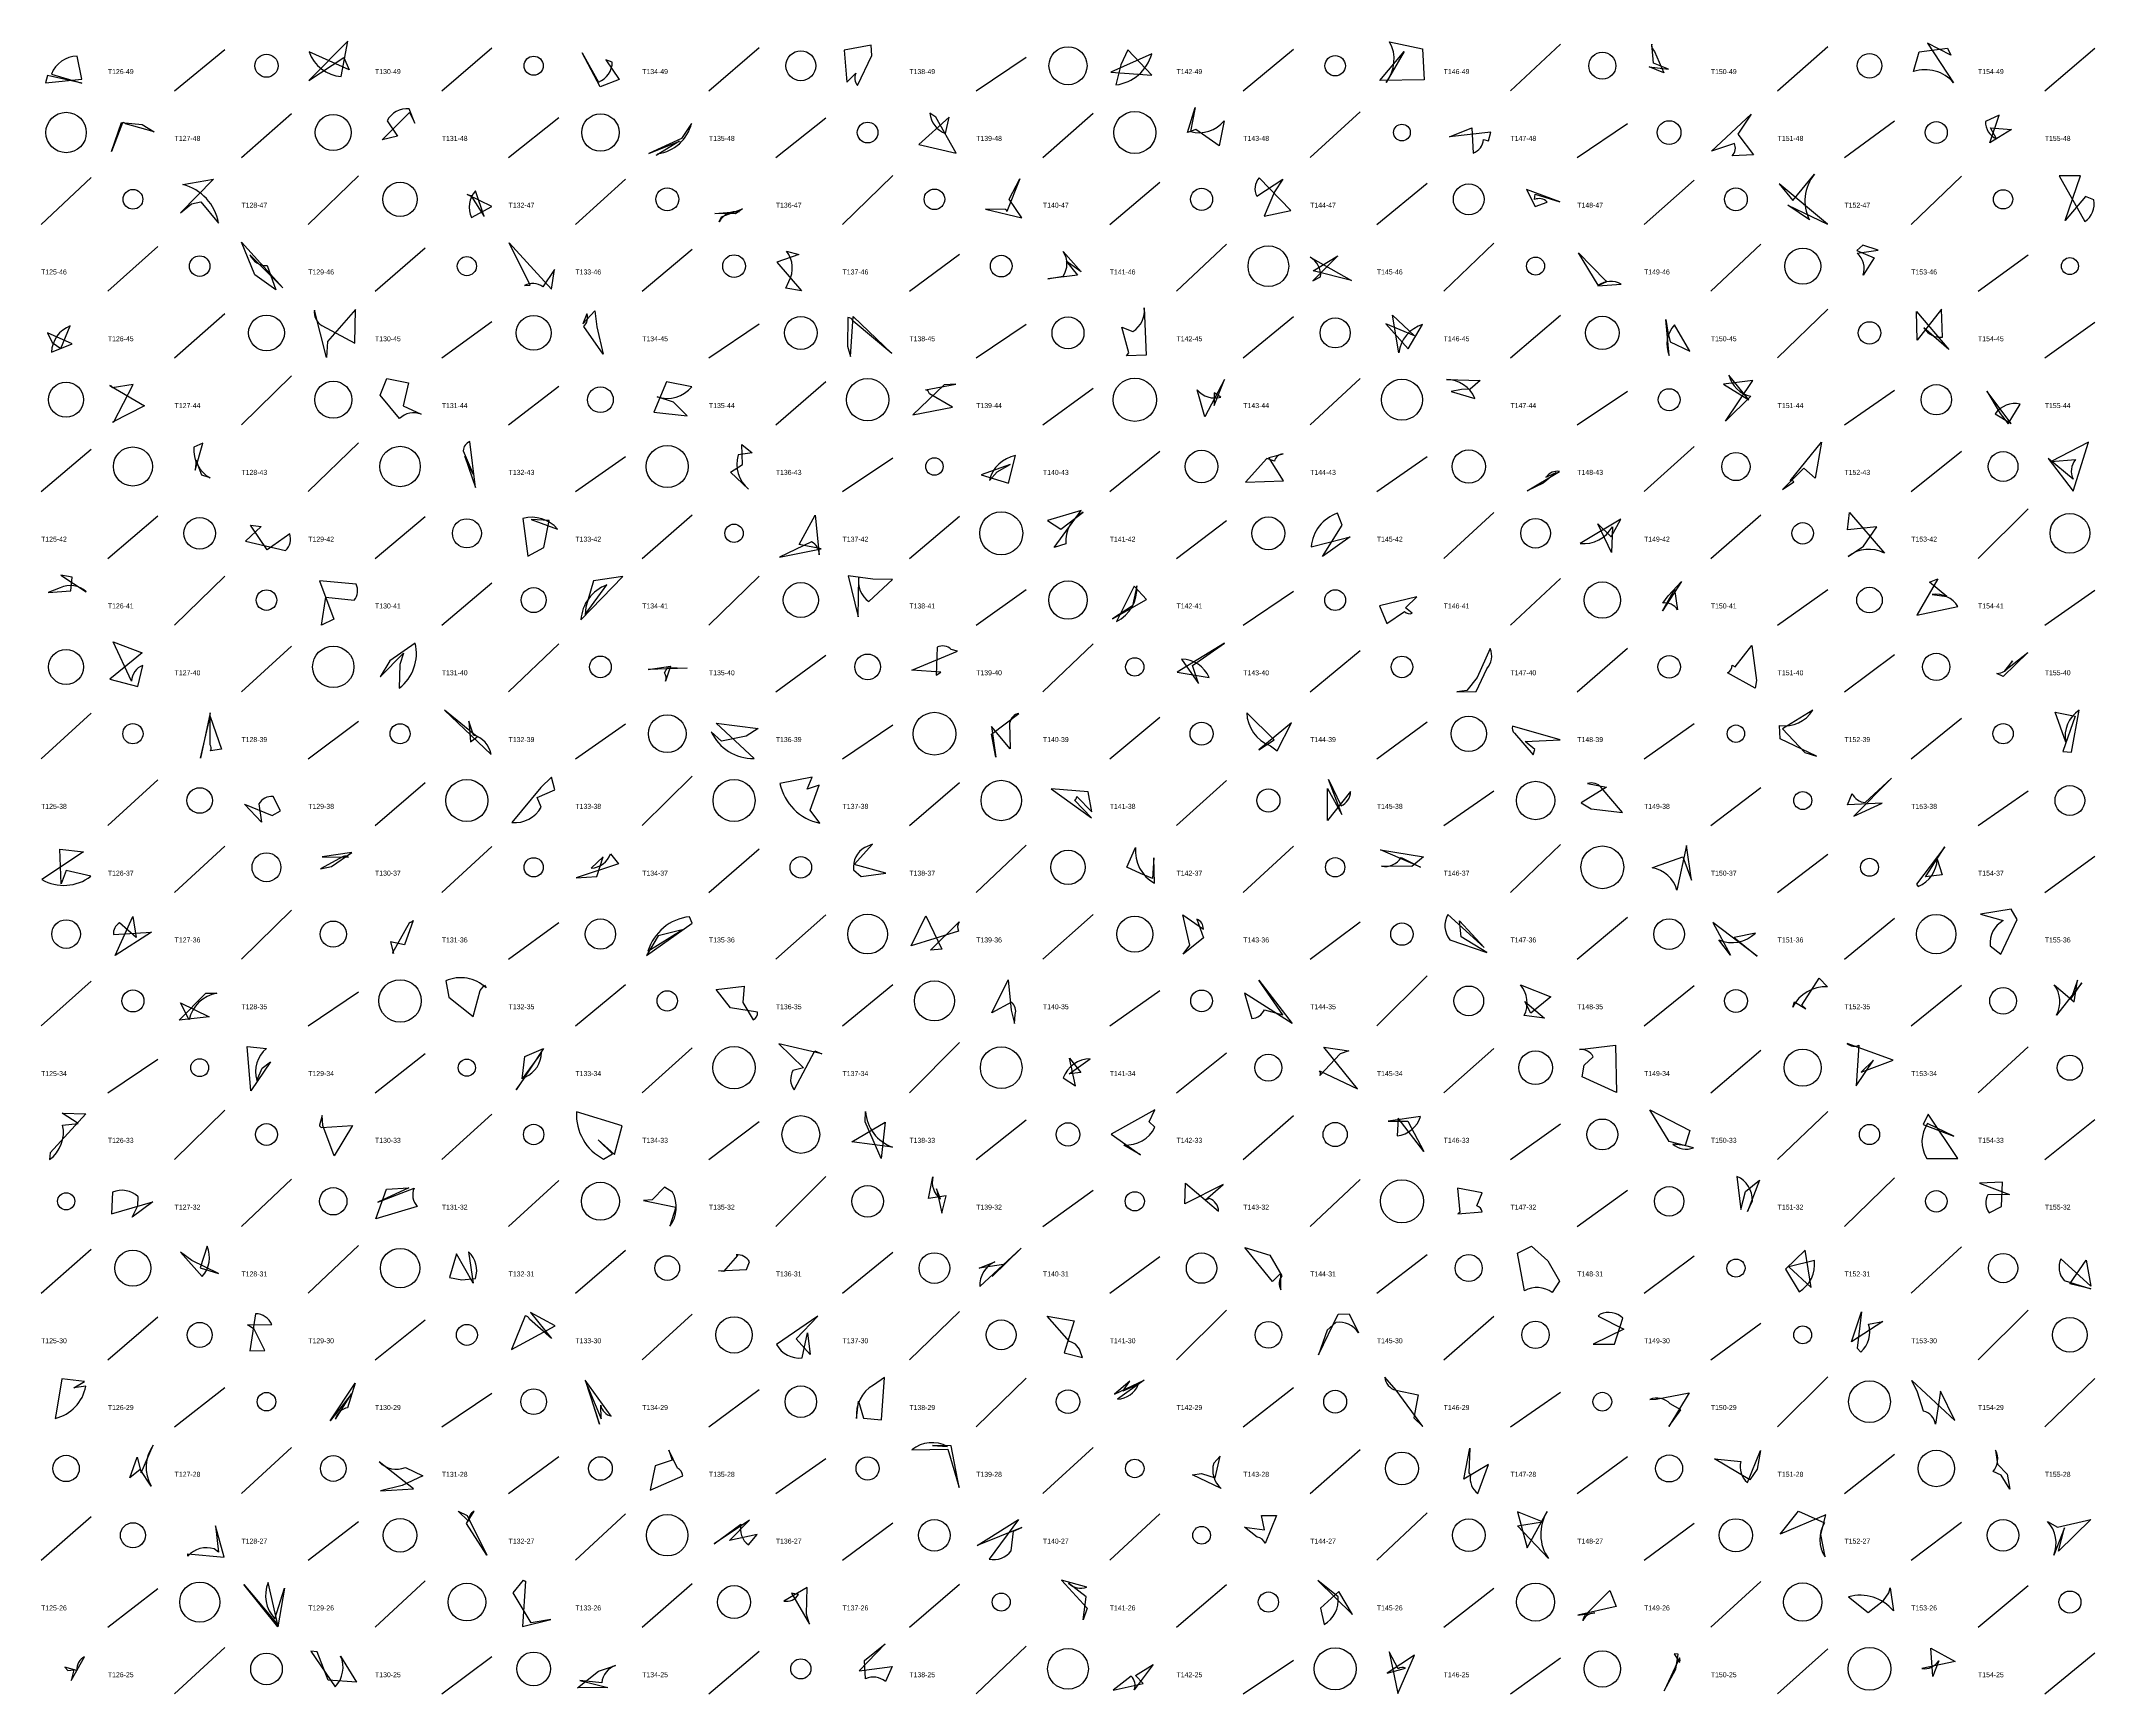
# Model space of a CAD drawing. Header units: millimetres. Extents: x -1 to 9990, y 0 to 15990.
# Drawn here: x 5000 to 6230, y 1000 to 1990 of the extents above; entities that cross this region are included whole.
import ezdxf

# ---------------------------------------------------------------- set-up
doc = ezdxf.new("R2010")
doc.units = ezdxf.units.MM
doc.layers.add('TEXT', color=3, linetype='Continuous')
doc.layers.add('WALL', color=1, linetype='Continuous')

msp = doc.modelspace()

# ---------------------------------------------------------------- linework, layer by layer
for points in [[(5002.6, 1964.7), (5024.4, 1967), (5021.6, 1980.7, 0.3), (5006.2, 1970), (5024.4, 1964.5), (5003.9, 1969.2)], [(5181.4, 1980), (5184.6, 1972.5), (5160.5, 1983.4, 0.3), (5179.8, 1968.5), (5183.8, 1989.8), (5160.3, 1966.2)], [(5334.8, 1962.3), (5324, 1982.8), (5333.9, 1965.2, 0.3), (5342.1, 1977.2), (5338.2, 1978.5), (5346.2, 1966.8)], [(5481, 1984.4), (5482.5, 1965.1), (5487.9, 1970.5, 0.3), (5489, 1963.2), (5497.6, 1981.1), (5497.1, 1987.3)], [(5650.9, 1984.6), (5646.6, 1975.5), (5643.7, 1963.5, 0.3), (5665.2, 1982.1), (5640.6, 1971.1), (5665.3, 1969.3)], [(5801.7, 1966.1), (5816.4, 1983.6), (5805.5, 1965, 0.3), (5807.6, 1989.4), (5827.3, 1985.2), (5828.3, 1966.5)], [(5974.7, 1972.9), (5965.7, 1976.6), (5964.6, 1988, 0.3), (5966.3, 1983.6), (5971.9, 1970.7), (5963.1, 1974.4)], [(6143.8, 1981.4), (6129.8, 1988.5), (6145.4, 1964.8, 0.3), (6121.4, 1971.5), (6124.8, 1983.4), (6141.8, 1985.6)], [(5220.6, 1947), (5223.9, 1940.7), (5220.4, 1949.2, 0.3), (5207.2, 1942), (5213.4, 1932.8), (5204.3, 1930.6)], [(5548.1, 1922.6), (5535.9, 1944.2), (5532.3, 1946.6, 0.3), (5541.7, 1934.5), (5543.8, 1944.2), (5525.7, 1927.8)], [(5686.5, 1935), (5691.1, 1950), (5688.4, 1935.6, 0.3), (5708.5, 1942.1), (5705.5, 1927.1), (5691.6, 1936.9)], [(6016.1, 1934.1), (6025.5, 1921.6), (6012.8, 1921, 0.3), (6014.1, 1928.5), (6000.3, 1923.9), (6024.1, 1946)], [(6167.1, 1928.9), (6172.6, 1945.4), (6164.4, 1941.6, 0.3), (6171, 1931.3), (6167.4, 1937.8), (6180.1, 1936.8)], [(5060.5, 1939.9), (5067.8, 1935.4), (5050.5, 1940.3, 0.3), (5048.8, 1940.9), (5042.1, 1923.7), (5048.2, 1941)], [(5382.3, 1929.9), (5368.3, 1921.2), (5369.4, 1922.2, 0.3), (5389.6, 1940.5), (5383.5, 1931.4), (5363.9, 1922.5)], [(5843.5, 1932.5), (5856.8, 1937.9), (5857.6, 1922.7, 0.3), (5863.9, 1930.8), (5866.8, 1930), (5868.3, 1935.2)], [(5090.1, 1892.4), (5095.6, 1893.5), (5106.3, 1880.8, 0.3), (5084.8, 1903.8), (5103.2, 1907.1), (5083.4, 1886.9)], [(5579.8, 1895.1), (5586.1, 1907.2), (5578.3, 1887.8, 0.3), (5577.6, 1889), (5565.5, 1889.2), (5587.3, 1884)], [(5732.4, 1884.9), (5748.4, 1888.4), (5729.4, 1907.8, 0.3), (5728, 1896.8), (5743.7, 1907), (5738.7, 1899.4)], [(6040.9, 1904.2), (6049.1, 1894.2), (6062, 1910, 0.3), (6059.1, 1882.7), (6046.1, 1891.6), (6069.9, 1880.2)], [(6221.4, 1909.1), (6208.5, 1909), (6224, 1881.7, 0.3), (6229.4, 1894.6), (6224.3, 1896.6), (6212.1, 1882.3)], [(5257.4, 1897.2), (5265.3, 1884.8), (5260.1, 1900, 0.3), (5257.7, 1884.1), (5270, 1890.8), (5255.2, 1897.9)], [(5889.6, 1900.9), (5894.8, 1890.7), (5902, 1893.4, 0.3), (5894.4, 1894.9), (5894.7, 1898), (5909.6, 1893.6)], [(5415.9, 1886.4), (5403.4, 1886.5), (5418.2, 1887.7, 0.3), (5406, 1881.5), (5407.5, 1884.5), (5420, 1889.3)], [(5120.1, 1869.4), (5144.7, 1842), (5125, 1861.8, 0.3), (5135.3, 1855.3), (5140.5, 1840.8), (5128, 1849.7)], [(5305.6, 1841.2), (5307.4, 1853), (5300.5, 1842.6, 0.3), (5289.6, 1843.3), (5292.9, 1843.6), (5280.3, 1868.9)], [(5455.3, 1840.3), (5446, 1841.8), (5447.8, 1845.8, 0.3), (5446.5, 1864), (5453.8, 1861.9), (5440.6, 1857.3)], [(5620.6, 1849.5), (5602.9, 1847.3), (5612.1, 1849, 0.3), (5612.2, 1863.7), (5622.9, 1851.5), (5613.9, 1857.9)], [(5776.5, 1861.1), (5761.7, 1846.1), (5766.3, 1848.6, 0.3), (5760, 1860.3), (5784.8, 1846.3), (5761.9, 1852.2)], [(5937.4, 1845.6), (5932.4, 1843.2), (5946.3, 1844.1, 0.3), (5932.6, 1843.5), (5920.7, 1863), (5936.8, 1846.4)], [(6087.4, 1864.4), (6097.8, 1859.9), (6091.2, 1849.6, 0.3), (6087.6, 1862.8), (6100.2, 1864.5), (6091, 1867.6)], [(5171.5, 1809.8), (5170.9, 1800.3), (5163.7, 1828.7, 0.3), (5168.1, 1819.4), (5187.9, 1808.9), (5188.3, 1829.1)], [(5332.9, 1818.7), (5336.6, 1802.2), (5325, 1818.9, 0.3), (5326.9, 1826.4), (5324.4, 1820.4), (5331.6, 1828.2)], [(5486.4, 1824.8), (5509.5, 1802.6), (5486.4, 1822.1, 0.3), (5483.1, 1824.2), (5483, 1807), (5484.8, 1800.9)], [(5651.4, 1803), (5647.3, 1818.4), (5653.9, 1815.9, 0.3), (5660.6, 1830), (5661.8, 1801.7), (5650, 1801.3)], [(5805.4, 1820.5), (5818.8, 1805.4), (5827.4, 1820, 0.3), (5813.1, 1803.1), (5809.4, 1825.6), (5822.6, 1813.3)], [(5975.7, 1809.6), (5987.4, 1804.1), (5978.3, 1819.8, 0.3), (5975, 1801.4), (5973.1, 1823.1), (5974.3, 1815.4)], [(6123.1, 1827.8), (6142.6, 1805.1), (6127.6, 1818, 0.3), (6138.8, 1812.5), (6138.2, 1829.3), (6123.5, 1810.7)], [(5006.6, 1809.3), (5011.9, 1805.6), (5017.5, 1819.2, 0.3), (5006.2, 1803.5), (5018.6, 1808.4), (5003.9, 1815)], [(5043.6, 1761.7), (5055.1, 1784.1), (5042.6, 1782.1, 0.3), (5041.1, 1783.6), (5062, 1771.3), (5042.7, 1761.5)], [(5220.1, 1785.2), (5216.9, 1771.3), (5227.6, 1766.3, 0.3), (5214.7, 1763.7), (5203, 1777.8), (5207.1, 1787.8)], [(5387, 1765.4), (5378.8, 1773.6), (5369, 1776.7, 0.3), (5389.7, 1782.7), (5374.5, 1785.7), (5366.9, 1767.5)], [(5522.1, 1765.9), (5545.9, 1770.6), (5532, 1778.5, 0.3), (5529.7, 1781), (5547.8, 1784.4), (5540.8, 1784)], [(5708.7, 1787.2), (5696.9, 1764.7), (5692.3, 1781, 0.3), (5706.6, 1776.6), (5702.5, 1779.2), (5702.5, 1771.5)], [(5850.7, 1781.2), (5844.4, 1780), (5858.7, 1775.8, 0.3), (5841.6, 1787.1), (5861.9, 1786.5), (5855.8, 1781.3)], [(6007.6, 1784.4), (6022.7, 1775), (6010.8, 1789.8, 0.3), (6024, 1777.2), (6008.8, 1762.1), (6025.2, 1786.6)], [(6173.3, 1766.8), (6178, 1760.5), (6185.2, 1772.4, 0.3), (6170.3, 1766.6), (6179.9, 1760.8), (6165.2, 1780.2)], [(5092.2, 1732.8), (5096.8, 1749), (5091.5, 1746.6, 0.3), (5101.3, 1728.2), (5096.3, 1729.8), (5092.9, 1738.8)], [(5260.2, 1722.5), (5256.7, 1750), (5256.7, 1749.9, 0.3), (5252.8, 1744.4), (5258.8, 1730.4), (5253.7, 1741)], [(5419.6, 1748.1), (5425.8, 1743.2), (5417.4, 1741.9, 0.3), (5423.7, 1721.5), (5412.8, 1731.6), (5420.1, 1736.2)], [(6055.6, 1734), (6042.8, 1721.2), (6049.7, 1725.9, 0.3), (6047.5, 1726.4), (6066.3, 1749.6), (6062.4, 1728)], [(6226.1, 1749.5), (6203.7, 1738), (6218.4, 1739.2, 0.3), (6217, 1727.4), (6201.9, 1739.9), (6216.9, 1720.3)], [(5562.9, 1730.1), (5579.3, 1725), (5583.6, 1741.5, 0.3), (5567.9, 1726.6), (5572.5, 1731.8), (5580.4, 1736.3)], [(5744, 1726.4), (5735.3, 1740.5), (5743.8, 1742.6, 0.3), (5738.6, 1738.2), (5734, 1739.8), (5721.3, 1725.6)], [(5899.6, 1725.1), (5889.9, 1720.5), (5909.3, 1732, 0.3), (5901.5, 1728.7), (5901.1, 1728.7), (5907.3, 1731.4)], [(5131.9, 1699), (5122.5, 1690.2), (5146.4, 1684.8, 0.3), (5148.9, 1694.7), (5135.3, 1685.2), (5125.5, 1699.9)], [(5304.3, 1702.6), (5293.6, 1703.3), (5309.2, 1697.5, 0.3), (5288.6, 1703.8), (5291.6, 1681.3), (5301, 1686.5)], [(5454.1, 1688.4), (5463.6, 1705.8), (5466, 1682.1, 0.3), (5461.3, 1689.8), (5442.3, 1680.8), (5467.2, 1685.8)], [(5602.8, 1702.6), (5610.8, 1697.4), (5624.1, 1707.7, 0.3), (5613.7, 1688.8), (5606.7, 1686.6), (5622.8, 1708.6)], [(5767.4, 1681.2), (5779.2, 1699.9), (5776.4, 1707, 0.3), (5760.6, 1686.9), (5771.6, 1689.7), (5783.9, 1692.9)], [(5940.3, 1692.9), (5946.1, 1703.4), (5921.7, 1688.9, 0.3), (5941, 1698.9), (5940.5, 1683.6), (5932.4, 1700.7)], [(6081.8, 1697), (6083, 1707.4), (6103.9, 1683.1, 0.3), (6082.3, 1681.1), (6091.5, 1687.3), (6099.4, 1698.8)], [(5018.7, 1668.7), (5011.8, 1669.9), (5027, 1660, 0.3), (5011.5, 1662.4), (5004.3, 1659.5), (5017.9, 1660.6)], [(5167.9, 1640), (5170.5, 1656.8), (5187.5, 1655, 0.3), (5188.6, 1664.5), (5166.7, 1666.5), (5175.3, 1643.6)], [(5326.2, 1650.8), (5325.9, 1646.4), (5338.9, 1664.1, 0.3), (5323.3, 1643.2), (5348.4, 1669.1), (5330.9, 1666.5)], [(5483.4, 1669.6), (5489.3, 1645), (5489.8, 1669, 0.3), (5495.8, 1654.1), (5509.8, 1667.3), (5498.2, 1667.6)], [(5662, 1655.3), (5654.6, 1663.3), (5644.1, 1642.1, 0.3), (5656.2, 1663.5), (5653.6, 1651.5), (5641.7, 1643.8)], [(5971, 1648.6), (5978.2, 1661.3), (5980.1, 1649.1, 0.3), (5971.2, 1653.2), (5974.5, 1657.6), (5982.4, 1666.2)], [(6136, 1667.8), (6123.3, 1645.9), (6148, 1651.1, 0.3), (6132.5, 1658.3), (6141.4, 1657.2), (6130.9, 1665.8)], [(5801.6, 1651.5), (5805.9, 1641), (5816.6, 1648.1, 0.3), (5821.1, 1647.1), (5817.2, 1650.3), (5823.9, 1656.9)], [(5041.1, 1607.6), (5058, 1603.3), (5060.9, 1615.9, 0.3), (5054.2, 1606.5), (5043.1, 1630), (5060.5, 1623.5)], [(5217, 1623.2), (5214.8, 1616.5), (5214.5, 1602.3, 0.3), (5224, 1629.3), (5208.9, 1618.7), (5203.1, 1609)], [(5521.5, 1613), (5548.8, 1624.5), (5545.1, 1625.5, 0.3), (5536.6, 1626.9), (5536.1, 1610.1), (5538.9, 1611.8)], [(5708.7, 1629.2), (5680.3, 1611.9), (5699.6, 1608.6, 0.3), (5683, 1619.6), (5693.1, 1605.1), (5689.5, 1615.9)], [(5847.9, 1600.1), (5859.4, 1600.3), (5865.9, 1613.9, 0.3), (5867.8, 1626), (5860, 1608.6), (5853.9, 1600.8)], [(6027.4, 1606.8), (6026.5, 1602.2), (6009.9, 1611.4, 0.3), (6012.7, 1616), (6014.5, 1615.1), (6024.6, 1627.8)], [(6189.8, 1623.7), (6175, 1609.2), (6171.2, 1611.1, 0.3), (6178.9, 1616), (6180.7, 1618.7), (6175.9, 1612.6)], [(5363.5, 1613.5), (5376.9, 1615.4), (5374, 1606.4, 0.3), (5373.3, 1611.5), (5375.2, 1614.7), (5387, 1614.2)], [(5101.2, 1585.4), (5108, 1565.7), (5101.5, 1564.8, 0.3), (5101.2, 1568.4), (5101.2, 1587.6), (5095.4, 1560.3)], [(5261.1, 1573.1), (5241.7, 1589.1), (5269.5, 1562.6, 0.3), (5258.9, 1574.2), (5256.2, 1582.6), (5257.2, 1570.1)], [(5571.8, 1561), (5569.1, 1574.8), (5585.6, 1587.2, 0.3), (5580, 1581.3), (5580.3, 1565.9), (5569.1, 1579.4)], [(5729.2, 1565.4), (5738.5, 1571.4), (5722, 1587.5, 0.3), (5736.2, 1567.8), (5740.2, 1564.8), (5748.9, 1581.6)], [(6063.2, 1561.5), (6041.5, 1572), (6041.2, 1580, 0.3), (6061, 1589), (6042.8, 1577.9), (6056.2, 1563.8)], [(6210.7, 1564.3), (6215.9, 1563.9), (6220.5, 1589.1, 0.3), (6212.5, 1569.9), (6206.2, 1587.8), (6218.1, 1585.5)], [(5422.2, 1573.5), (5407.4, 1570.6), (5401.3, 1576.2, 0.3), (5427, 1560.2), (5404.3, 1581.3), (5429.4, 1578.2)], [(5888.8, 1570.4), (5909.7, 1571.3), (5881.3, 1579.5, 0.3), (5882.4, 1575.3), (5893.5, 1562.4), (5894.5, 1565.6)], [(5305.7, 1549), (5299.2, 1542.8), (5282, 1521.8, 0.3), (5299.5, 1531.1), (5297.1, 1536.7), (5307.7, 1541.3)], [(5458.8, 1541.8), (5461.7, 1549), (5442.5, 1545.2, 0.3), (5466.4, 1521.4), (5460.6, 1529.2), (5465.9, 1544.1)], [(5604.9, 1541.9), (5629.1, 1524.7), (5618.9, 1535.2, 0.3), (5620.2, 1537.3), (5629.2, 1528.3), (5627.1, 1540.1)], [(5779, 1526.7), (5771.1, 1547.6), (5778.5, 1531.8, 0.3), (5784.2, 1540.3), (5770.4, 1523), (5770.4, 1542.1)], [(5928.4, 1530), (5947, 1527.9), (5934.3, 1542.8, 0.3), (5926.2, 1545.2), (5937.5, 1543), (5922.3, 1533.6)], [(6102.6, 1533.4), (6081.9, 1532.4), (6084.7, 1539.2, 0.3), (6092.5, 1533.9), (6108.2, 1548.3), (6085.6, 1525.6)], [(5138.4, 1526.1), (5143.3, 1528.8), (5138.9, 1537.4, 0.3), (5130.5, 1533), (5132.1, 1522.1), (5121.9, 1532.9)], [(5011.2, 1505.8), (5025.4, 1504.2), (5000.4, 1487.7, 0.3), (5029.8, 1489.6), (5015, 1493), (5012, 1485.2)], [(5186.1, 1503.9), (5168.4, 1501.3), (5184.1, 1501, 0.3), (5181, 1501.5), (5167.4, 1494.1), (5173.9, 1495.4)], [(5332.8, 1489.5), (5336.6, 1501.3), (5329.5, 1494.5, 0.3), (5341, 1503.1), (5345.9, 1497.1), (5320.4, 1488.7)], [(5487, 1496.7), (5498, 1508.8), (5493.3, 1506.9, 0.3), (5486.6, 1493.5), (5491.1, 1489.4), (5505.9, 1491.4)], [(5658.4, 1491.3), (5650.3, 1495), (5655.4, 1506.9, 0.3), (5666.8, 1485.5), (5666.4, 1500.7), (5665.6, 1488.3)], [(5828, 1501.3), (5820.9, 1495.4), (5802.8, 1495.6, 0.3), (5814.5, 1500.8), (5826.1, 1495.1), (5802.1, 1505.4)], [(5988.4, 1487.2), (5985.5, 1508.1), (5979.6, 1481.3, 0.3), (5964.8, 1494.6), (5966.8, 1495.4), (5983.2, 1501.2)], [(6140.2, 1507.3), (6123.2, 1484.9), (6124.2, 1483.6, 0.3), (6135.5, 1499.8), (6138.5, 1490.5), (6128.6, 1489.2)], [(5055, 1465.6), (5057, 1452.9), (5047, 1461.7, 0.3), (5043.3, 1454.7), (5066.1, 1456.1), (5044.4, 1442.1)], [(5362.5, 1442.1), (5390, 1461.6), (5388.3, 1465.4, 0.3), (5363.4, 1444.7), (5384, 1457.6), (5369.6, 1453.9)], [(5539.5, 1446), (5532.7, 1445.3), (5549.9, 1462.3, 0.3), (5549.5, 1456.7), (5521, 1448), (5529.8, 1465.9)], [(5688, 1448.3), (5683.7, 1466.6), (5696.1, 1458, 0.3), (5692.2, 1464), (5696.1, 1452.8), (5683.9, 1443)], [(5849.4, 1463), (5864.3, 1446.9), (5842.5, 1466.8, 0.3), (5843.6, 1451.6), (5865.9, 1443.9), (5850.4, 1453.3)], [(6179.9, 1469.9), (6161.4, 1466.9), (6175.1, 1463.1, 0.3), (6167.3, 1448), (6173.7, 1443), (6183.5, 1463.7)], [(5211.1, 1443.4), (5210.6, 1443.9), (5220.8, 1462.2, 0.3), (5222.8, 1463.1), (5217.6, 1448.6), (5209.2, 1450.3)], [(6001.1, 1462), (6011.7, 1442.3), (6004.8, 1451.5, 0.3), (6026.7, 1455.6), (6013.9, 1452.9), (6027.8, 1441.7)], [(5263, 1421.3), (5265.6, 1424.5), (5266.6, 1422.8, 0.3), (5242.3, 1427), (5244.1, 1417.2), (5258.8, 1405.6)], [(5581, 1409.4), (5583, 1401.4), (5583.4, 1406.8, 0.3), (5581.2, 1414.2), (5569.3, 1407.8), (5579.2, 1427.6)], [(5749.3, 1401.4), (5720.8, 1419.7), (5725.1, 1404.5, 0.3), (5732.6, 1409.7), (5743.7, 1406.6), (5729.2, 1427.5)], [(6054.5, 1412.4), (6064.8, 1428.7), (6069.9, 1423.4, 0.3), (6049, 1411.3), (6050.1, 1414.5), (6056.8, 1410.2)], [(6215.7, 1416.4), (6222.2, 1425.9), (6206.9, 1406.5, 0.3), (6205.6, 1424.6), (6217.5, 1414.5), (6219.5, 1427.4)], [(5082.7, 1403.4), (5098.6, 1419.6), (5105.3, 1419.6, 0.3), (5088.6, 1403.7), (5083.5, 1413.9), (5100.6, 1405.5)], [(5421.1, 1423.8), (5420.2, 1414), (5426.4, 1403.6, 0.3), (5429.1, 1408.2), (5412.8, 1410.9), (5404.2, 1421.9)], [(5888.6, 1414.7), (5900.3, 1404.7), (5888.2, 1406.2, 0.3), (5886, 1424.7), (5904.2, 1417.4), (5892.2, 1407.7)], [(5125.6, 1361.2), (5123.4, 1387.7), (5135, 1386.5, 0.3), (5129.2, 1367.4), (5132.5, 1374.8), (5137.3, 1378.5)], [(5300.9, 1386.4), (5284.5, 1361.7), (5289.9, 1369.4, 0.3), (5299.7, 1384.1), (5288.1, 1368.4), (5289.8, 1381.8)], [(5441.8, 1389.3), (5456.5, 1374.9), (5450.3, 1373.3, 0.3), (5451, 1361.7), (5463.4, 1385), (5467.5, 1383.3)], [(5622.7, 1372.2), (5615.6, 1371.4), (5628.3, 1380.4, 0.3), (5612.1, 1369), (5619.4, 1364.2), (5615.8, 1380.7)], [(5783.1, 1385), (5777.9, 1383.3), (5765.9, 1370.4, 0.3), (5765.6, 1373.2), (5788.3, 1362.4), (5768.2, 1387.3)], [(5923, 1369.5), (5924.2, 1376.6), (5929.5, 1381.6, 0.3), (5921.4, 1385.9), (5942.8, 1388.4), (5943.4, 1360.2)], [(6090, 1372.4), (6109.1, 1379.6), (6081.7, 1389.5, 0.3), (6088.6, 1388.4), (6087.1, 1364.2), (6097.4, 1379.5)], [(5026.8, 1347.3), (5005.5, 1324), (5005.1, 1320, 0.3), (5012.9, 1340.6), (5022.3, 1341.6), (5012.7, 1347.7)], [(5168.7, 1340.4), (5168.4, 1346.3), (5166.7, 1340.6, 0.3), (5167.9, 1339.2), (5186.5, 1340.3), (5175.5, 1322.3)], [(5343.4, 1323), (5348, 1340.1), (5320.7, 1348.6, 0.3), (5336.9, 1320.3), (5342.3, 1323.5), (5333.6, 1331.9)], [(5503.2, 1320.7), (5493.6, 1342.6), (5493.8, 1348.7, 0.3), (5509.9, 1327.4), (5485.6, 1330.7), (5505.5, 1342.3)], [(5640.8, 1335.2), (5658.5, 1322.8), (5648.5, 1328.7, 0.3), (5667.1, 1339.3), (5663.6, 1342.6), (5667, 1349.8)], [(5828.1, 1324.9), (5812.8, 1344.8), (5812.2, 1334.2, 0.3), (5826.1, 1345.8), (5806.7, 1342.9), (5818.5, 1342.9)], [(5987.4, 1337.3), (5984.6, 1328.5), (5977.3, 1329.3, 0.3), (5989.5, 1327.1), (5975, 1330.8), (5963.4, 1349.7)], [(6127.2, 1341), (6145.6, 1333.9), (6129.8, 1341.5, 0.3), (6129.3, 1320.7), (6147.9, 1320.6), (6130.1, 1347.1)], [(5542, 1298.2), (5531.5, 1296.7), (5534.1, 1309.7, 0.3), (5538.7, 1296.4), (5536.3, 1302.5), (5539.4, 1287.8)], [(5685, 1293.4), (5685.4, 1305.9), (5705.2, 1289, 0.3), (5699.7, 1296.7), (5697.2, 1295.6), (5707.9, 1305)], [(6029.2, 1307.7), (6022, 1288.8), (6024.9, 1295.2, 0.3), (6015.6, 1309.9), (6017.9, 1290), (6020.8, 1300.8)], [(6160.9, 1305.8), (6178.8, 1299.1), (6165.8, 1298.9, 0.3), (6166.7, 1288.1), (6174, 1291.9), (6174.7, 1306.5)], [(5054.6, 1285.4), (5057.9, 1292.2), (5058.2, 1297.7, 0.3), (5042.8, 1300.4), (5042.2, 1287.5), (5067, 1294.6)], [(5220.3, 1303), (5201.6, 1294.4), (5223.4, 1302.9, 0.3), (5225.3, 1291.8), (5200.4, 1284.5), (5206.8, 1302.3)], [(5360.7, 1295.5), (5380.2, 1291.4), (5376.6, 1280.1, 0.3), (5378.1, 1300.5), (5373.3, 1303.4), (5365.9, 1295.9)], [(5849.7, 1288.2), (5848.5, 1287.5), (5863.1, 1288.7, 0.3), (5859.8, 1292.2), (5863, 1300.1), (5848.2, 1302.9)], [(5090.2, 1259.5), (5083.4, 1264.6), (5096.5, 1250, 0.3), (5099.4, 1268.1), (5095.3, 1255.1), (5106.2, 1251.8)], [(5720.9, 1267.4), (5735.8, 1262.8), (5743, 1250.4, 0.3), (5742.5, 1242), (5742.5, 1251.9), (5737.5, 1247)], [(5902.3, 1259.4), (5909.4, 1247.1), (5905, 1240.3, 0.3), (5888.4, 1241.4), (5884.2, 1263.9), (5892.5, 1268.2)], [(5244.5, 1249.3), (5251.9, 1247.9), (5260.1, 1248.8, 0.3), (5256, 1264.7), (5258.7, 1246), (5248.8, 1263.6)], [(5405.6, 1253.3), (5422.5, 1254.2), (5424.3, 1258.7, 0.3), (5416.3, 1262.9), (5417, 1262.5), (5408.6, 1253)], [(5576.3, 1257.2), (5561.8, 1254.9), (5571.1, 1258.8, 0.3), (5562.2, 1243.9), (5586.9, 1266.9), (5569.5, 1250)], [(6056.4, 1265.7), (6044.7, 1254.3), (6052.8, 1240.8, 0.3), (6062, 1259.6), (6046.7, 1255.8), (6060, 1243.3)], [(6224.7, 1259.8), (6227.5, 1244.1), (6209.6, 1260.6, 0.3), (6211.6, 1247.5), (6227.5, 1242.5), (6214.9, 1245.6)], [(5127.6, 1218.5), (5123.7, 1221.1), (5138.1, 1221.2, 0.3), (5128.5, 1227.7), (5125.1, 1205.4), (5134.1, 1205.6)], [(5293.1, 1228.5), (5305.7, 1212.8), (5292.6, 1224.4, 0.3), (5289.9, 1226.5), (5281.7, 1206.2), (5307.8, 1220.5)], [(5452.3, 1212.7), (5465.1, 1226.3), (5440.5, 1209.2, 0.3), (5455.8, 1201.2), (5459, 1216.2), (5460.6, 1203.2)], [(5612.7, 1204.2), (5623.7, 1201.5), (5622.7, 1204, 0.3), (5615.9, 1211), (5602.5, 1226.3), (5618.6, 1223.4)], [(5776.8, 1227.5), (5783.3, 1227.6), (5788.9, 1216.2, 0.3), (5775.4, 1222.4), (5770.3, 1217.9), (5765.1, 1203.1)], [(5929.5, 1209.5), (5942.3, 1209.5), (5947.2, 1225, 0.3), (5933.8, 1227.5), (5932.5, 1226.3), (5947.8, 1218.4)], [(6090.2, 1228.8), (6087.7, 1207), (6089.8, 1204.7, 0.3), (6094.4, 1221.5), (6102.9, 1223), (6084.3, 1210.9)], [(5012.5, 1188.7), (5009.2, 1169.3), (5008.4, 1165, 0.3), (5026.8, 1184.3), (5019.6, 1183.3), (5026, 1187.1)], [(5173.1, 1163.5), (5188.1, 1186), (5183.5, 1171.4, 0.3), (5176.4, 1164.6), (5185.9, 1179.7), (5178.7, 1170.6)], [(5327.2, 1184.3), (5335.4, 1164.7), (5335.2, 1172.9, 0.3), (5341.5, 1166.3), (5325.9, 1187.9), (5334.4, 1161.6)], [(5503.4, 1164.1), (5505.1, 1189.5), (5498.5, 1184.9, 0.3), (5488.4, 1164.9), (5489.6, 1175.3), (5492.6, 1165.1)], [(5642.8, 1179.5), (5660.7, 1187.8), (5644.6, 1176.6, 0.3), (5657.1, 1185.2), (5647.9, 1181.3), (5652, 1187.3)], [(5827.6, 1160.2), (5811.6, 1181.9), (5804.7, 1189.7, 0.3), (5811.3, 1181.8), (5824.7, 1179.1), (5822.1, 1165.4)], [(6146.2, 1163.8), (6137.6, 1181.2), (6134.5, 1161.5, 0.3), (6127.3, 1169.4), (6123.7, 1180.7), (6120.4, 1187.7)], [(5974.8, 1160.2), (5982.1, 1170.1), (5975.6, 1173.7, 0.3), (5963.4, 1176.4), (5967.2, 1176.6), (5987, 1180.2)], [(5057.6, 1141.8), (5059.9, 1132.4), (5067.2, 1149, 0.3), (5065.9, 1124.5), (5059.4, 1134.3), (5053.2, 1129.3)], [(5367.8, 1136.5), (5364.8, 1122), (5384.3, 1130.6, 0.3), (5381.1, 1135.1), (5375.9, 1145.9), (5377.9, 1140)], [(5545.1, 1148.5), (5533.8, 1148.8), (5542.9, 1148.1, 0.3), (5521.4, 1146.2), (5543.1, 1146.6), (5549.9, 1123.6)], [(5855.7, 1147.2), (5855, 1132.4), (5856.1, 1131, 0.3), (5860.5, 1120), (5866.8, 1137.4), (5852, 1128.6)], [(6023.4, 1128.2), (6002.1, 1140.7), (6018, 1139.1, 0.3), (6021.9, 1126.6), (6029.7, 1145.7), (6027.7, 1134.6)], [(6179, 1122.6), (6173.8, 1130.9), (6169.1, 1133.2, 0.3), (6170.5, 1145.9), (6171.6, 1137.5), (6177.5, 1131.6)], [(5203.3, 1121.6), (5223.1, 1122.9), (5202.4, 1138.9, 0.3), (5218.2, 1135.6), (5228.6, 1130.6), (5216.2, 1124.9)], [(5703.2, 1129.3), (5706.2, 1142.3), (5702.3, 1138.2, 0.3), (5706.8, 1123), (5689.5, 1131.2), (5695, 1132)], [(5267, 1083.1), (5254.7, 1102.1), (5259.3, 1109.4, 0.3), (5255.9, 1103.4), (5249.8, 1109.4), (5255.1, 1106.9)], [(5884.2, 1109.1), (5889.9, 1087.5), (5902, 1109.2, 0.3), (5902.7, 1081), (5884.1, 1100.6), (5899.2, 1103.1)], [(6041.5, 1095.7), (6052.5, 1109.5), (6068.1, 1102.5, 0.3), (6068.5, 1082), (6065.8, 1095.4), (6068.8, 1107.3)], [(5104.5, 1100.6), (5106.3, 1084.8), (5103.7, 1086.8, 0.3), (5087.9, 1082.5), (5087.8, 1083.8), (5109.7, 1081.8)], [(5424.2, 1104), (5403.1, 1089.8), (5419.1, 1101.7, 0.3), (5423.6, 1089.2), (5428.9, 1095.5), (5412.2, 1091.8)], [(5560.6, 1088.8), (5585.3, 1104.5), (5567.8, 1080.7, 0.3), (5580.9, 1085.7), (5582.4, 1097.4), (5587.4, 1099.6)], [(5730.8, 1106.9), (5739.8, 1106.8), (5733, 1090.1, 0.3), (5728.3, 1093.9), (5720.7, 1099.8), (5732.7, 1098.2)], [(6208.1, 1085.5), (6211.8, 1099.5), (6205.3, 1083, 0.3), (6201.5, 1103.3), (6207.5, 1099.9), (6227.6, 1104.4)], [(5121.4, 1065.5), (5141.7, 1041.4), (5136, 1066.7, 0.3), (5140, 1045), (5145.8, 1063.4), (5141.7, 1040.1)], [(5293.5, 1042.6), (5282.7, 1060.6), (5289, 1068.1, 0.3), (5290.1, 1067.5), (5288.4, 1040.4), (5305.2, 1044.6)], [(5458.3, 1047.7), (5458.7, 1063.8), (5444.8, 1055.6, 0.3), (5453.6, 1059.5), (5449.4, 1060.4), (5460.2, 1041.7)], [(5624.1, 1044.4), (5625.8, 1058.2), (5615.3, 1066.3, 0.3), (5626.3, 1063.9), (5611.2, 1068.2), (5626.4, 1051.3)], [(5777.1, 1061.3), (5766.2, 1051.4), (5768.4, 1041.6, 0.3), (5776.7, 1058.1), (5764.7, 1067.9), (5785.4, 1047.5)], [(5943.2, 1052.3), (5920.4, 1047.2), (5930.6, 1048.5, 0.3), (5923.4, 1044), (5924.6, 1047), (5939.4, 1062)], [(6106.5, 1060.5), (6107.3, 1063.5), (6109.3, 1049.7, 0.3), (6082.5, 1058.1), (6094.2, 1048.8), (6103.3, 1055.9)], [(5019.6, 1014.5), (5018.1, 1008), (5026, 1022.3, 0.3), (5021.4, 1014.1), (5014.2, 1016), (5016.1, 1014.1)], [(5165.3, 1025.2), (5161.5, 1025.6), (5176.2, 1004.2, 0.3), (5179.4, 1022.7), (5188.9, 1007), (5171.9, 1008.3)], [(5489.9, 1013.9), (5509.6, 1016.5), (5505.7, 1007.4, 0.3), (5493.8, 1009), (5493.2, 1020.1), (5505.6, 1030)], [(5822.5, 1023.3), (5806.1, 1012.4), (5817.1, 1015.5, 0.3), (5812.8, 1015), (5807.4, 1025.3), (5812.6, 1000.2)], [(5980.4, 1023.8), (5978.1, 1024.1), (5981.2, 1018.9, 0.3), (5981.2, 1021.6), (5972, 1001.8), (5979.1, 1014.8)], [(6131.8, 1027.3), (6146.4, 1019.5), (6126.3, 1015.2, 0.3), (6136.5, 1019.9), (6133.9, 1013.2), (6132.9, 1010.4)], [(5321.2, 1003.6), (5333.9, 1013.7), (5344.1, 1017, 0.3), (5335.8, 1006.7), (5322.7, 1008.1), (5339.4, 1003.8)], [(5655.5, 1011.1), (5666.1, 1017.6), (5654.7, 1002.4, 0.3), (5652.8, 1010.6), (5642.1, 1002.3), (5660.1, 1006.2)]]:
    msp.add_lwpolyline(points, format="xyb", close=True)
for centre, radius in [((5135, 1975), 6.91), ((5295, 1975), 5.72), ((5455, 1975), 8.95), ((5615, 1975), 11.4), ((5775, 1975), 6.11), ((5935, 1975), 8.1), ((6095, 1975), 7.37), ((5015, 1935), 12.1), ((5175, 1935), 10.8), ((5335, 1935), 11.2), ((5655, 1935), 12.6), ((5495, 1935), 6.2), ((5815, 1935), 5.01), ((5975, 1935), 7.08), ((6135, 1935), 6.58), ((5055, 1895), 5.91), ((5215, 1895), 10.3), ((5375, 1895), 6.87), ((5535, 1895), 6.15), ((5695, 1895), 6.6), ((5855, 1895), 9.23), ((6015, 1895), 6.83), ((6175, 1895), 5.78), ((5095, 1855), 6.15), ((5255, 1855), 5.72), ((5415, 1855), 6.8), ((5575, 1855), 6.47), ((5735, 1855), 12.2), ((5895, 1855), 5.41), ((6055, 1855), 10.8), ((6215, 1855), 5.1), ((5135, 1815), 10.7), ((5295, 1815), 10.4), ((5455, 1815), 9.84), ((5615, 1815), 9.58), ((5775, 1815), 9.01), ((5935, 1815), 9.99), ((6095, 1815), 6.7), ((5015, 1775), 10.5), ((5175, 1775), 11.1), ((5495, 1775), 12.7), ((5655, 1775), 13), ((5815, 1775), 12.3), ((6135, 1775), 9.13), ((5335, 1775), 7.69), ((5975, 1775), 6.58), ((5055, 1735), 11.7), ((5215, 1735), 12.1), ((5375, 1735), 12.6), ((5535, 1735), 5.21), ((5695, 1735), 9.75), ((5855, 1735), 9.99), ((6015, 1735), 8.45), ((6175, 1735), 8.92), ((5095, 1695), 9.49), ((5255, 1695), 8.68), ((5415, 1695), 5.51), ((5575, 1695), 12.9), ((5735, 1695), 9.83), ((5895, 1695), 8.88), ((6055, 1695), 6.42), ((6215, 1695), 11.9), ((5135, 1655), 6.15), ((5295, 1655), 7.49), ((5455, 1655), 10.5), ((5615, 1655), 11.5), ((5775, 1655), 6.24), ((5935, 1655), 10.9), ((6095, 1655), 7.66), ((5015, 1615), 10.5), ((5175, 1615), 12.4), ((5335, 1615), 6.51), ((5495, 1615), 7.69), ((5655, 1615), 5.49), ((5815, 1615), 6.46), ((5975, 1615), 6.77), ((6135, 1615), 8.17), ((5535, 1575), 12.8), ((5055, 1575), 6.05), ((5215, 1575), 6.01), ((5375, 1575), 11.3), ((5695, 1575), 6.88), ((5855, 1575), 10.6), ((6015, 1575), 5.22), ((6175, 1575), 6.08), ((5095, 1535), 7.67), ((5255, 1535), 12.6), ((5415, 1535), 12.6), ((5575, 1535), 12.1), ((5735, 1535), 6.94), ((5895, 1535), 11.5), ((6055, 1535), 5.4), ((6215, 1535), 8.9), ((5135, 1495), 8.66), ((5295, 1495), 5.77), ((5455, 1495), 6.43), ((5615, 1495), 10.3), ((5775, 1495), 5.8), ((5935, 1495), 12.8), ((6095, 1495), 5.39), ((5335, 1455), 9.06), ((5495, 1455), 11.9), ((5655, 1455), 10.8), ((5975, 1455), 9.2), ((6135, 1455), 11.8), ((5015, 1455), 8.56), ((5175, 1455), 7.84), ((5815, 1455), 6.7), ((5215, 1415), 12.7), ((5535, 1415), 12), ((5055, 1415), 6.59), ((5375, 1415), 6.11), ((5695, 1415), 6.52), ((5855, 1415), 8.92), ((6015, 1415), 6.85), ((6175, 1415), 8), ((5095, 1375), 5.34), ((5255, 1375), 5.13), ((5415, 1375), 12.7), ((5575, 1375), 12.5), ((5735, 1375), 8.06), ((5895, 1375), 10.1), ((6055, 1375), 11.1), ((6215, 1375), 7.55), ((5135, 1335), 6.56), ((5295, 1335), 6.1), ((5455, 1335), 11.3), ((5615, 1335), 7.03), ((5775, 1335), 7.25), ((5935, 1335), 9.27), ((6095, 1335), 6.03), ((5335, 1295), 11.4), ((5495, 1295), 9.43), ((5815, 1295), 12.9), ((5975, 1295), 8.82), ((5015, 1295), 5.13), ((5175, 1295), 8.2), ((5655, 1295), 5.76), ((6135, 1295), 6.43), ((5055, 1255), 10.8), ((5215, 1255), 11.8), ((5375, 1255), 7.39), ((5535, 1255), 9.21), ((5695, 1255), 9.13), ((5855, 1255), 8.09), ((6015, 1255), 5.44), ((6175, 1255), 8.81), ((5095, 1215), 7.48), ((5255, 1215), 6.29), ((5415, 1215), 10.9), ((5575, 1215), 8.95), ((5735, 1215), 7.97), ((5895, 1215), 8.18), ((6055, 1215), 5.36), ((6215, 1215), 10.4), ((5295, 1175), 7.73), ((5455, 1175), 9.47), ((5615, 1175), 7.09), ((5775, 1175), 6.83), ((6095, 1175), 12.5), ((5135, 1175), 5.53), ((5935, 1175), 5.63), ((5815, 1135), 9.85), ((6135, 1135), 10.9), ((5015, 1135), 7.89), ((5175, 1135), 7.7), ((5335, 1135), 7.07), ((5495, 1135), 6.91), ((5655, 1135), 5.53), ((5975, 1135), 8.08), ((5375, 1095), 12.4), ((5055, 1095), 7.52), ((5215, 1095), 10.1), ((5535, 1095), 9.45), ((5695, 1095), 5.29), ((5855, 1095), 9.75), ((6015, 1095), 9.94), ((6175, 1095), 9.47), ((5095, 1055), 12), ((5255, 1055), 11.3), ((5415, 1055), 9.9), ((5575, 1055), 5.41), ((5735, 1055), 6.04), ((5895, 1055), 11.4), ((6055, 1055), 11.5), ((6215, 1055), 6.6), ((5135, 1015), 9.48), ((5295, 1015), 10.1), ((5455, 1015), 6.03), ((5615, 1015), 12.2), ((5775, 1015), 12.6), ((5935, 1015), 10.9), ((6095, 1015), 12.8)]:
    msp.add_circle(centre, radius)
at = {"layer": 'WALL'}
for p, q in [((5080, 1960), (5110, 1984.8)), ((5240, 1960), (5270, 1985.7)), ((5400, 1960), (5430, 1986)), ((5720, 1960), (5750, 1985)), ((5880, 1960), (5910, 1987.9)), ((6040, 1960), (6070, 1986.5)), ((6200, 1960), (6230, 1985.5)), ((5560, 1960), (5590, 1980.2)), ((5120, 1920), (5150, 1946.4)), ((5280, 1920), (5310, 1944)), ((5440, 1920), (5470, 1943.9)), ((5600, 1920), (5630, 1946.5)), ((5760, 1920), (5790, 1947.4)), ((5920, 1920), (5950, 1940.5)), ((6080, 1920), (6110, 1942)), ((5000, 1880), (5030, 1908)), ((5160, 1880), (5190, 1909)), ((5320, 1880), (5350, 1907.1)), ((5480, 1880), (5510, 1909.3)), ((6120, 1880), (6150, 1908.8)), ((5640, 1880), (5670, 1905.2)), ((5800, 1880), (5830, 1904.6)), ((5960, 1880), (5990, 1906.5)), ((5040, 1840), (5070, 1866.8)), ((5200, 1840), (5230, 1866)), ((5360, 1840), (5390, 1865.1)), ((5520, 1840), (5550, 1862.1)), ((5680, 1840), (5710, 1868.2)), ((5840, 1840), (5870, 1868.7)), ((6000, 1840), (6030, 1868.2)), ((6160, 1840), (6190, 1861.8)), ((5080, 1800), (5110, 1826.7)), ((5240, 1800), (5270, 1821.8)), ((5400, 1800), (5430, 1820.5)), ((5720, 1800), (5750, 1824.8)), ((5880, 1800), (5910, 1825.7)), ((6040, 1800), (6070, 1829.2)), ((6200, 1800), (6230, 1821.4)), ((5560, 1800), (5590, 1820.2)), ((5120, 1760), (5150, 1789.4)), ((5440, 1760), (5470, 1785.9)), ((5760, 1760), (5790, 1787.7)), ((5280, 1760), (5310, 1783.2)), ((5600, 1760), (5630, 1782)), ((5920, 1760), (5950, 1780.1)), ((6080, 1760), (6110, 1780.8)), ((5160, 1720), (5190, 1749.2)), ((5960, 1720), (5990, 1746.9)), ((5000, 1720), (5030, 1745.4)), ((5320, 1720), (5350, 1740.9)), ((5480, 1720), (5510, 1740.2)), ((5640, 1720), (5670, 1744.1)), ((5800, 1720), (5830, 1741)), ((6120, 1720), (6150, 1744.1)), ((5040, 1680), (5070, 1705.4)), ((5200, 1680), (5230, 1705)), ((5360, 1680), (5390, 1706.1)), ((5520, 1680), (5550, 1705.3)), ((5680, 1680), (5710, 1702.7)), ((5840, 1680), (5870, 1707.5)), ((6000, 1680), (6030, 1706.1)), ((6160, 1680), (6190, 1709.7)), ((5080, 1640), (5110, 1669.3)), ((5240, 1640), (5270, 1665.3)), ((5400, 1640), (5430, 1669.4)), ((5560, 1640), (5590, 1661.3)), ((5880, 1640), (5910, 1667.9)), ((6040, 1640), (6070, 1661.4)), ((6200, 1640), (6230, 1661)), ((5720, 1640), (5750, 1660.3)), ((5120, 1600), (5150, 1627.4)), ((5280, 1600), (5310, 1628.8)), ((5600, 1600), (5630, 1628.8)), ((5760, 1600), (5790, 1624.8)), ((5920, 1600), (5950, 1626.3)), ((5440, 1600), (5470, 1622.1)), ((6080, 1600), (6110, 1622.4)), ((5000, 1560), (5030, 1587.3)), ((5160, 1560), (5190, 1582.6)), ((5320, 1560), (5350, 1580.9)), ((5480, 1560), (5510, 1580.4)), ((5640, 1560), (5670, 1585)), ((5800, 1560), (5830, 1582.2)), ((5960, 1560), (5990, 1581.2)), ((6120, 1560), (6150, 1584.4)), ((5040, 1520), (5070, 1547.3)), ((5200, 1520), (5230, 1545.8)), ((5360, 1520), (5390, 1549.6)), ((5520, 1520), (5550, 1545.8)), ((5680, 1520), (5710, 1546.9)), ((5840, 1520), (5870, 1540.7)), ((6000, 1520), (6030, 1542.8)), ((6160, 1520), (6190, 1540.8)), ((5080, 1480), (5110, 1507.6)), ((5240, 1480), (5270, 1507.4)), ((5400, 1480), (5430, 1506.1)), ((5560, 1480), (5590, 1508.3)), ((5720, 1480), (5750, 1507.6)), ((5880, 1480), (5910, 1508.7)), ((6040, 1480), (6070, 1502.8)), ((6200, 1480), (6230, 1501.7)), ((5120, 1440), (5150, 1469.4)), ((5440, 1440), (5470, 1466.6)), ((5600, 1440), (5630, 1466.8)), ((5920, 1440), (5950, 1465.2)), ((6080, 1440), (6110, 1464.6)), ((5280, 1440), (5310, 1461.9)), ((5760, 1440), (5790, 1462.4)), ((5000, 1400), (5030, 1426.8)), ((5800, 1400), (5830, 1430)), ((5160, 1400), (5190, 1420.4)), ((5320, 1400), (5350, 1424.8)), ((5480, 1400), (5510, 1424.9)), ((5640, 1400), (5670, 1421.2)), ((5960, 1400), (5990, 1424.3)), ((6120, 1400), (6150, 1424.5)), ((5520, 1360), (5550, 1390)), ((5040, 1360), (5070, 1380.1)), ((5200, 1360), (5230, 1383.6)), ((5360, 1360), (5390, 1386.9)), ((5680, 1360), (5710, 1383.9)), ((5840, 1360), (5870, 1386.5)), ((6000, 1360), (6030, 1385.5)), ((6160, 1360), (6190, 1387.5)), ((5080, 1320), (5110, 1349.5)), ((5240, 1320), (5270, 1347.2)), ((5400, 1320), (5430, 1342.8)), ((5560, 1320), (5590, 1343.8)), ((5720, 1320), (5750, 1346.3)), ((5880, 1320), (5910, 1341.4)), ((6040, 1320), (6070, 1348.8)), ((6200, 1320), (6230, 1343.9)), ((5120, 1280), (5150, 1308.3)), ((5280, 1280), (5310, 1307.5)), ((5440, 1280), (5470, 1309.9)), ((5760, 1280), (5790, 1308)), ((6080, 1280), (6110, 1309)), ((5600, 1280), (5630, 1301.7)), ((5920, 1280), (5950, 1301.7)), ((5160, 1240), (5190, 1268.5)), ((6120, 1240), (6150, 1267.8)), ((5000, 1240), (5030, 1266.3)), ((5320, 1240), (5350, 1265.7)), ((5480, 1240), (5510, 1264.6)), ((5640, 1240), (5670, 1262)), ((5800, 1240), (5830, 1263.1)), ((5960, 1240), (5990, 1262.3)), ((5040, 1200), (5070, 1225.9)), ((5200, 1200), (5230, 1224.1)), ((5360, 1200), (5390, 1227.5)), ((5520, 1200), (5550, 1229.1)), ((5680, 1200), (5710, 1229.8)), ((5840, 1200), (5870, 1226.3)), ((6000, 1200), (6030, 1222.1)), ((6160, 1200), (6190, 1229.8)), ((5080, 1160), (5110, 1183.4)), ((5400, 1160), (5430, 1182.2)), ((5560, 1160), (5590, 1189.1)), ((5720, 1160), (5750, 1183.5)), ((6040, 1160), (6070, 1189.9)), ((6200, 1160), (6230, 1188.9)), ((5240, 1160), (5270, 1180.1)), ((5880, 1160), (5910, 1180.6)), ((5120, 1120), (5150, 1147.6)), ((5600, 1120), (5630, 1147.6)), ((5760, 1120), (5790, 1146.4)), ((5280, 1120), (5310, 1142.2)), ((5440, 1120), (5470, 1140.9)), ((5920, 1120), (5950, 1142.1)), ((6080, 1120), (6110, 1143.5)), ((5320, 1080), (5350, 1107.9)), ((5640, 1080), (5670, 1107.9)), ((5800, 1080), (5830, 1108.5)), ((5000, 1080), (5030, 1106.3)), ((5160, 1080), (5190, 1103.3)), ((5480, 1080), (5510, 1102.5)), ((5960, 1080), (5990, 1102.3)), ((6120, 1080), (6150, 1102.8)), ((5040, 1040), (5070, 1063.1)), ((5200, 1040), (5230, 1067.7)), ((5360, 1040), (5390, 1066.1)), ((5520, 1040), (5550, 1065.8)), ((5680, 1040), (5710, 1065.5)), ((5840, 1040), (5870, 1063.3)), ((6000, 1040), (6030, 1067.4)), ((6160, 1040), (6190, 1065)), ((5080, 1000), (5110, 1027.7)), ((5240, 1000), (5270, 1022.5)), ((5400, 1000), (5430, 1025.7)), ((5560, 1000), (5590, 1028.6)), ((5880, 1000), (5910, 1021.7)), ((6040, 1000), (6070, 1027)), ((6200, 1000), (6230, 1024.7)), ((5720, 1000), (5750, 1020.3))]:
    msp.add_line(p, q, dxfattribs=at)

# ---------------------------------------------------------------- texts
at = {"layer": 'TEXT'}
for s, p in [('T126-49', (5040, 1970)), ('T130-49', (5200, 1970)), ('T134-49', (5360, 1970)), ('T138-49', (5520, 1970)), ('T142-49', (5680, 1970)), ('T146-49', (5840, 1970)), ('T150-49', (6000, 1970)), ('T154-49', (6160, 1970)), ('T127-48', (5080, 1930)), ('T131-48', (5240, 1930)), ('T135-48', (5400, 1930)), ('T139-48', (5560, 1930)), ('T143-48', (5720, 1930)), ('T147-48', (5880, 1930)), ('T151-48', (6040, 1930)), ('T155-48', (6200, 1930)), ('T128-47', (5120, 1890)), ('T132-47', (5280, 1890)), ('T136-47', (5440, 1890)), ('T140-47', (5600, 1890)), ('T144-47', (5760, 1890)), ('T148-47', (5920, 1890)), ('T152-47', (6080, 1890)), ('T125-46', (5000, 1850)), ('T129-46', (5160, 1850)), ('T133-46', (5320, 1850)), ('T137-46', (5480, 1850)), ('T141-46', (5640, 1850)), ('T145-46', (5800, 1850)), ('T149-46', (5960, 1850)), ('T153-46', (6120, 1850)), ('T126-45', (5040, 1810)), ('T130-45', (5200, 1810)), ('T134-45', (5360, 1810)), ('T138-45', (5520, 1810)), ('T142-45', (5680, 1810)), ('T146-45', (5840, 1810)), ('T150-45', (6000, 1810)), ('T154-45', (6160, 1810)), ('T127-44', (5080, 1770)), ('T131-44', (5240, 1770)), ('T135-44', (5400, 1770)), ('T139-44', (5560, 1770)), ('T143-44', (5720, 1770)), ('T147-44', (5880, 1770)), ('T151-44', (6040, 1770)), ('T155-44', (6200, 1770)), ('T128-43', (5120, 1730)), ('T132-43', (5280, 1730)), ('T136-43', (5440, 1730)), ('T140-43', (5600, 1730)), ('T144-43', (5760, 1730)), ('T148-43', (5920, 1730)), ('T152-43', (6080, 1730)), ('T125-42', (5000, 1690)), ('T129-42', (5160, 1690)), ('T133-42', (5320, 1690)), ('T137-42', (5480, 1690)), ('T141-42', (5640, 1690)), ('T145-42', (5800, 1690)), ('T149-42', (5960, 1690)), ('T153-42', (6120, 1690)), ('T126-41', (5040, 1650)), ('T130-41', (5200, 1650)), ('T134-41', (5360, 1650)), ('T138-41', (5520, 1650)), ('T142-41', (5680, 1650)), ('T146-41', (5840, 1650)), ('T150-41', (6000, 1650)), ('T154-41', (6160, 1650)), ('T127-40', (5080, 1610)), ('T131-40', (5240, 1610)), ('T135-40', (5400, 1610)), ('T139-40', (5560, 1610)), ('T143-40', (5720, 1610)), ('T147-40', (5880, 1610)), ('T151-40', (6040, 1610)), ('T155-40', (6200, 1610)), ('T128-39', (5120, 1570)), ('T132-39', (5280, 1570)), ('T136-39', (5440, 1570)), ('T140-39', (5600, 1570)), ('T144-39', (5760, 1570)), ('T148-39', (5920, 1570)), ('T152-39', (6080, 1570)), ('T125-38', (5000, 1530)), ('T129-38', (5160, 1530)), ('T133-38', (5320, 1530)), ('T137-38', (5480, 1530)), ('T141-38', (5640, 1530)), ('T145-38', (5800, 1530)), ('T149-38', (5960, 1530)), ('T153-38', (6120, 1530)), ('T126-37', (5040, 1490)), ('T130-37', (5200, 1490)), ('T134-37', (5360, 1490)), ('T138-37', (5520, 1490)), ('T142-37', (5680, 1490)), ('T146-37', (5840, 1490)), ('T150-37', (6000, 1490)), ('T154-37', (6160, 1490)), ('T127-36', (5080, 1450)), ('T131-36', (5240, 1450)), ('T135-36', (5400, 1450)), ('T139-36', (5560, 1450)), ('T143-36', (5720, 1450)), ('T147-36', (5880, 1450)), ('T151-36', (6040, 1450)), ('T155-36', (6200, 1450)), ('T128-35', (5120, 1410)), ('T132-35', (5280, 1410)), ('T136-35', (5440, 1410)), ('T140-35', (5600, 1410)), ('T144-35', (5760, 1410)), ('T148-35', (5920, 1410)), ('T152-35', (6080, 1410)), ('T125-34', (5000, 1370)), ('T129-34', (5160, 1370)), ('T133-34', (5320, 1370)), ('T137-34', (5480, 1370)), ('T141-34', (5640, 1370)), ('T145-34', (5800, 1370)), ('T149-34', (5960, 1370)), ('T153-34', (6120, 1370)), ('T126-33', (5040, 1330)), ('T130-33', (5200, 1330)), ('T134-33', (5360, 1330)), ('T138-33', (5520, 1330)), ('T142-33', (5680, 1330)), ('T146-33', (5840, 1330)), ('T150-33', (6000, 1330)), ('T154-33', (6160, 1330)), ('T127-32', (5080, 1290)), ('T131-32', (5240, 1290)), ('T135-32', (5400, 1290)), ('T139-32', (5560, 1290)), ('T143-32', (5720, 1290)), ('T147-32', (5880, 1290)), ('T151-32', (6040, 1290)), ('T155-32', (6200, 1290)), ('T128-31', (5120, 1250)), ('T132-31', (5280, 1250)), ('T136-31', (5440, 1250)), ('T140-31', (5600, 1250)), ('T144-31', (5760, 1250)), ('T148-31', (5920, 1250)), ('T152-31', (6080, 1250)), ('T125-30', (5000, 1210)), ('T129-30', (5160, 1210)), ('T133-30', (5320, 1210)), ('T137-30', (5480, 1210)), ('T141-30', (5640, 1210)), ('T145-30', (5800, 1210)), ('T149-30', (5960, 1210)), ('T153-30', (6120, 1210)), ('T126-29', (5040, 1170)), ('T130-29', (5200, 1170)), ('T134-29', (5360, 1170)), ('T138-29', (5520, 1170)), ('T142-29', (5680, 1170)), ('T146-29', (5840, 1170)), ('T150-29', (6000, 1170)), ('T154-29', (6160, 1170)), ('T127-28', (5080, 1130)), ('T131-28', (5240, 1130)), ('T135-28', (5400, 1130)), ('T139-28', (5560, 1130)), ('T143-28', (5720, 1130)), ('T147-28', (5880, 1130)), ('T151-28', (6040, 1130)), ('T155-28', (6200, 1130)), ('T128-27', (5120, 1090)), ('T132-27', (5280, 1090)), ('T136-27', (5440, 1090)), ('T140-27', (5600, 1090)), ('T144-27', (5760, 1090)), ('T148-27', (5920, 1090)), ('T152-27', (6080, 1090)), ('T125-26', (5000, 1050)), ('T129-26', (5160, 1050)), ('T133-26', (5320, 1050)), ('T137-26', (5480, 1050)), ('T141-26', (5640, 1050)), ('T145-26', (5800, 1050)), ('T149-26', (5960, 1050)), ('T153-26', (6120, 1050)), ('T126-25', (5040, 1010)), ('T130-25', (5200, 1010)), ('T134-25', (5360, 1010)), ('T138-25', (5520, 1010)), ('T142-25', (5680, 1010)), ('T146-25', (5840, 1010)), ('T150-25', (6000, 1010)), ('T154-25', (6160, 1010))]:
    msp.add_text(s, height=3, dxfattribs=at).set_placement(p)

doc.saveas('drawing.dxf')
